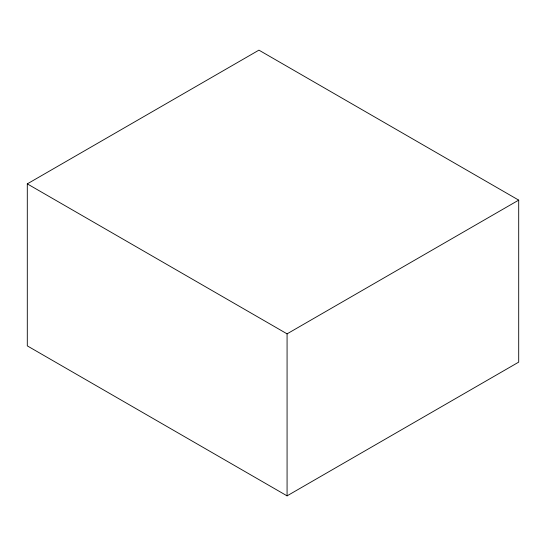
<?xml version="1.0" encoding="UTF-8"?>
<svg xmlns="http://www.w3.org/2000/svg" width="546" height="546" viewBox="0 0 546 546"><rect width="100%" height="100%" fill="white"/><g stroke="black" fill="none" stroke-linecap="round" stroke-linejoin="round"><path stroke-width="0.82" d="M27.3 183.872L258.927 50.143L518.7 200.123L518.7 362.128L287.073 495.857L27.3 345.877L27.3 183.872L287.073 333.852L518.7 200.123M287.073 333.852L287.073 495.857"/></g></svg>
